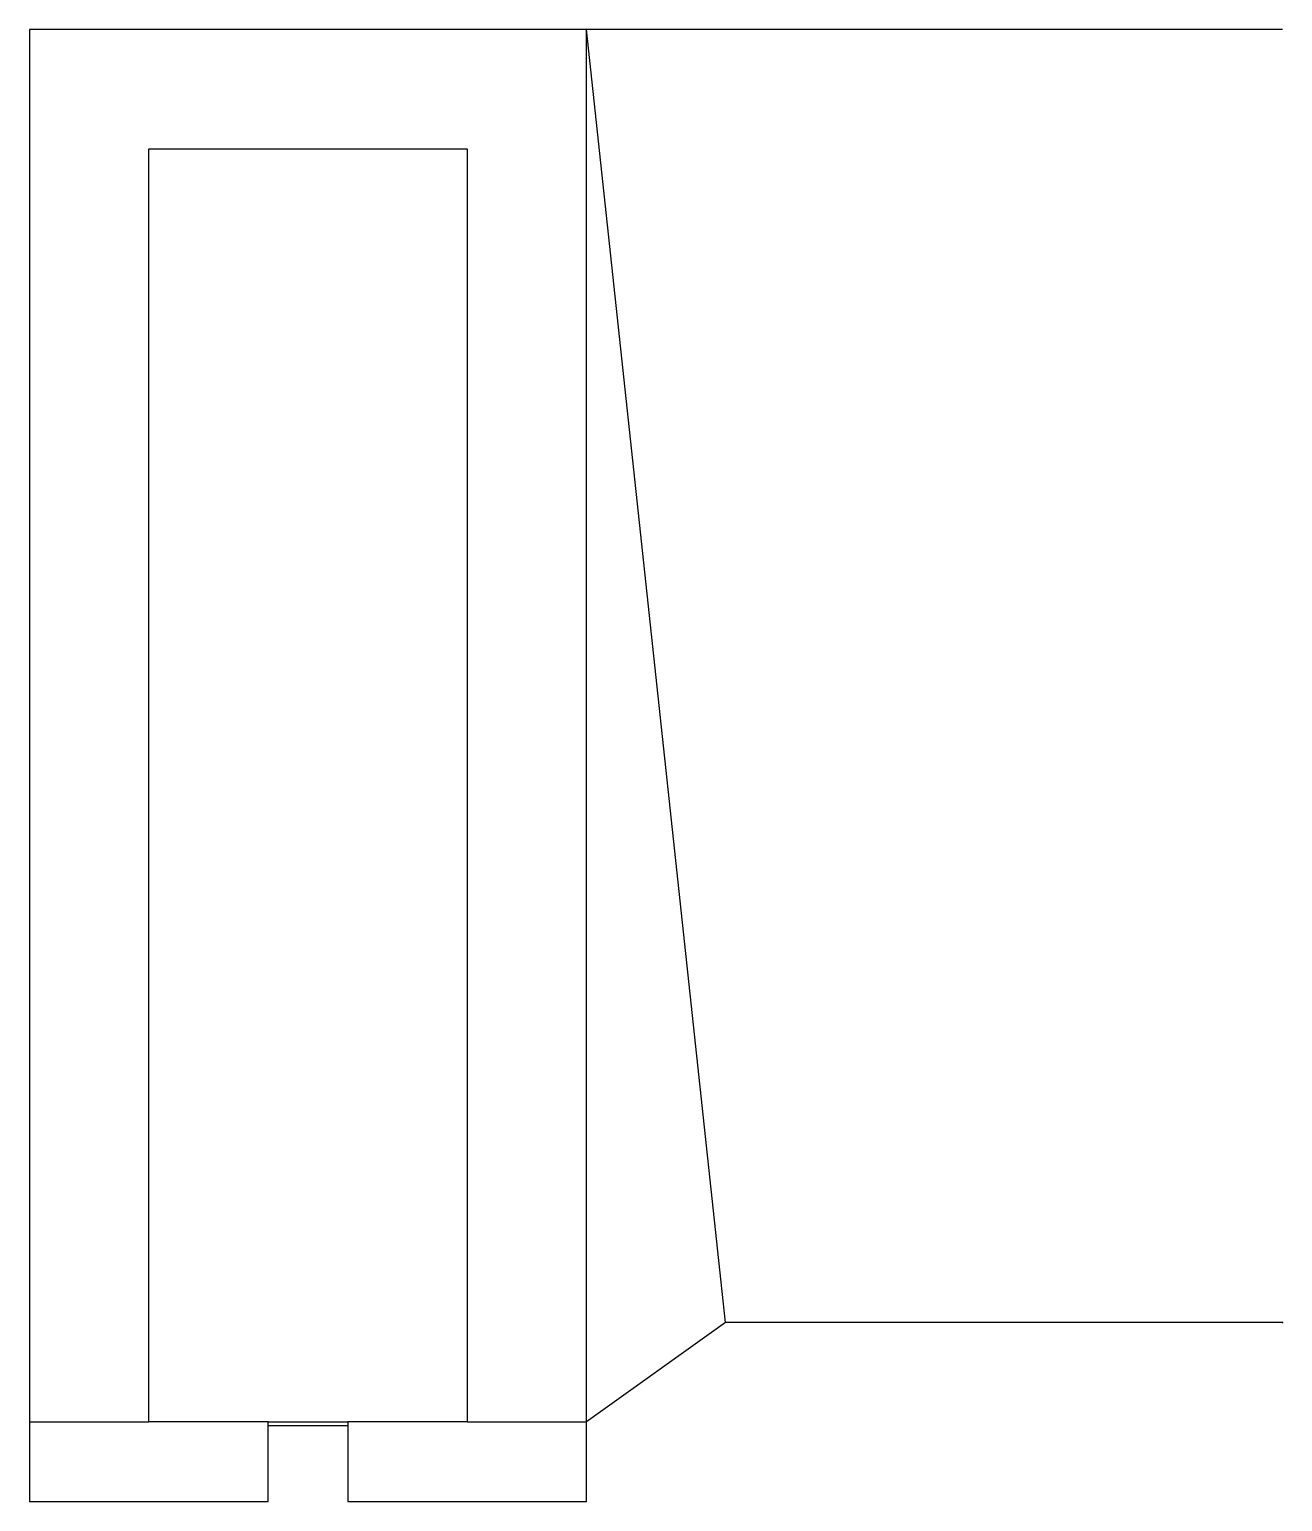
# Model space of a CAD drawing. Header units: millimetres. Extents: x -63 to 0, y -9 to 65.
import ezdxf

# ---------------------------------------------------------------- set-up
doc = ezdxf.new("R2010")
doc.units = ezdxf.units.MM
doc.layers.get('0').update_dxf_attribs({"linetype": 'CONTINUOUS'})

msp = doc.modelspace()

# ---------------------------------------------------------------- linework, layer by layer
for p, q in [((0, 65), (-35, 65)), ((-28, 0), (-35, 65)), ((-28, 0), (-35, -5)), ((0, 0), (-28, 0)), ((-63, -5), (-57, -5)), ((-41, -5), (-35, -5))]:
    msp.add_line(p, q)
msp.add_lwpolyline([(-35, 65), (-63, 65), (-63, -5), (-63, -9), (-51, -9), (-51, -5), (-47, -5), (-47, -5.2), (-51, -5.2), (-51, -5), (-57, -5), (-57, 59), (-41, 59), (-41, -5), (-47, -5), (-47, -9), (-35, -9), (-35, -5)], close=True)
for p in [(-35, 65), (0, 0)]:
    msp.add_point(p)

doc.saveas('drawing.dxf')
